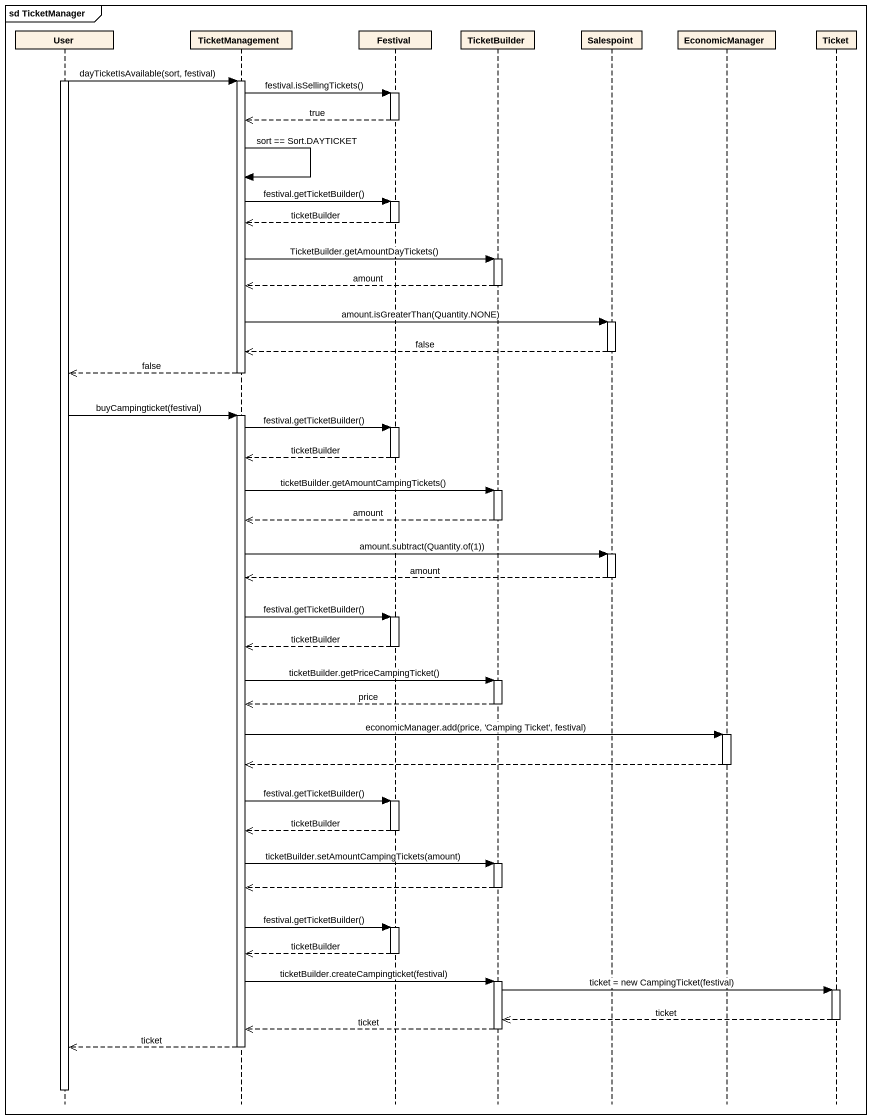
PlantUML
@startuml
mainframe sd TicketManager
hide footbox
participant User
participant TicketManagement
participant Festival
participant TicketBuilder
participant Salespoint
participant EconomicManager
participant Ticket

activate User
User -> TicketManagement : dayTicketIsAvailable(sort, festival)
activate TicketManagement
TicketManagement -> Festival : festival.isSellingTickets()
activate Festival
Festival -->> TicketManagement : true
deactivate Festival
TicketManagement -> TicketManagement : sort == Sort.DAYTICKET
TicketManagement -> Festival : festival.getTicketBuilder()
activate Festival
Festival -->> TicketManagement : ticketBuilder
deactivate Festival
TicketManagement -> TicketBuilder : TicketBuilder.getAmountDayTickets()
activate TicketBuilder
TicketBuilder -->> TicketManagement : amount
deactivate TicketBuilder
TicketManagement -> Salespoint : amount.isGreaterThan(Quantity.NONE)
activate Salespoint
Salespoint -->> TicketManagement : false
deactivate Salespoint
TicketManagement -->> User : false
deactivate TicketManagement
User -> TicketManagement : buyCampingticket(festival)
activate TicketManagement
TicketManagement -> Festival : festival.getTicketBuilder()
activate Festival
Festival -->> TicketManagement : ticketBuilder
deactivate Festival
TicketManagement -> TicketBuilder : ticketBuilder.getAmountCampingTickets()
activate TicketBuilder
TicketBuilder -->> TicketManagement : amount
deactivate TicketBuilder
TicketManagement -> Salespoint : amount.subtract(Quantity.of(1))
activate Salespoint
Salespoint -->> TicketManagement : amount
deactivate Salespoint
TicketManagement -> Festival : festival.getTicketBuilder()
activate Festival
Festival -->> TicketManagement : ticketBuilder
deactivate Festival
TicketManagement -> TicketBuilder : ticketBuilder.getPriceCampingTicket()
activate TicketBuilder
TicketBuilder -->> TicketManagement : price
deactivate TicketBuilder
TicketManagement -> EconomicManager : economicManager.add(price, 'Camping Ticket', festival)
activate EconomicManager
EconomicManager -->> TicketManagement
deactivate EconomicManager
TicketManagement -> Festival : festival.getTicketBuilder()
activate Festival
Festival -->> TicketManagement : ticketBuilder
deactivate Festival
TicketManagement -> TicketBuilder : ticketBuilder.setAmountCampingTickets(amount)
activate TicketBuilder
TicketBuilder -->> TicketManagement
deactivate TicketBuilder
TicketManagement -> Festival : festival.getTicketBuilder()
activate Festival
Festival -->> TicketManagement : ticketBuilder
deactivate Festival
TicketManagement -> TicketBuilder : ticketBuilder.createCampingticket(festival)
activate TicketBuilder
TicketBuilder -> Ticket : ticket = new CampingTicket(festival)
activate Ticket
Ticket -->> TicketBuilder : ticket
deactivate Ticket
TicketBuilder -->> TicketManagement : ticket
deactivate TicketBuilder
TicketManagement -->> User : ticket
deactivate TicketManagement
deactivate User
@enduml
